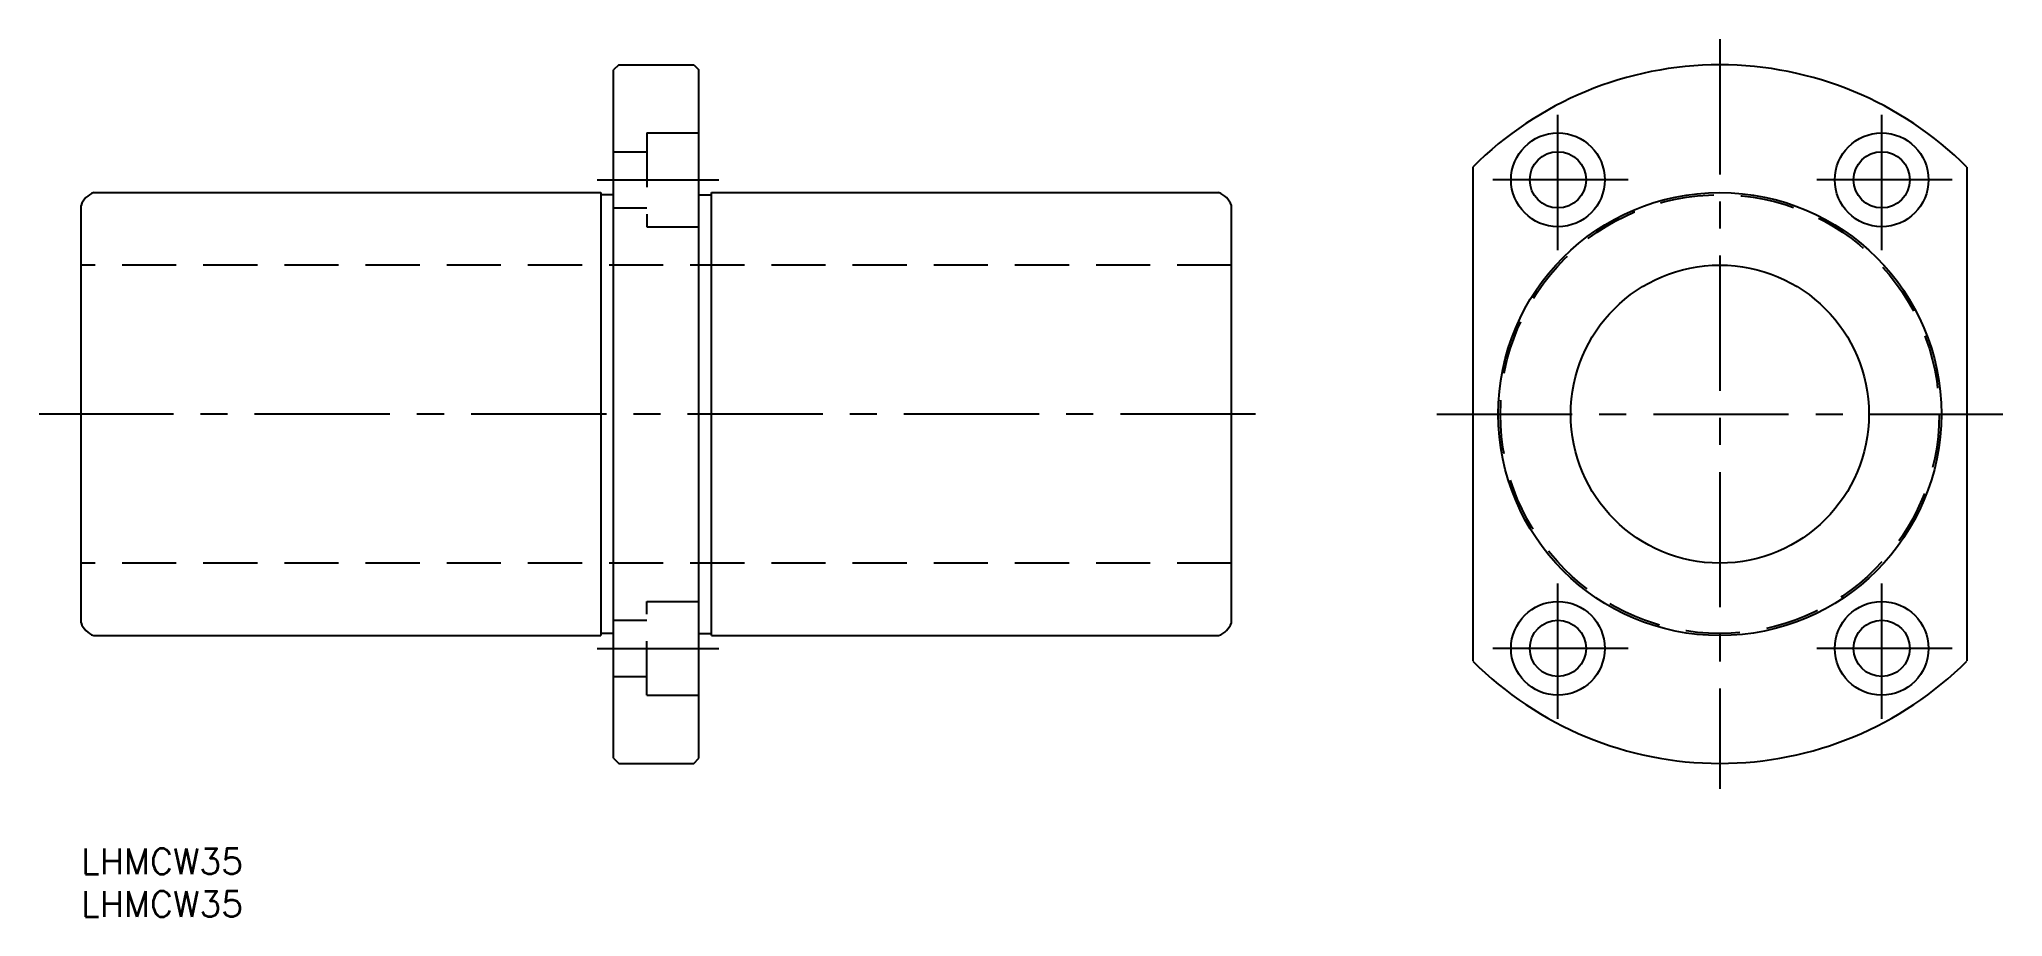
# Model space of a CAD drawing. Extents: x -5 to 226, y -8 to 95.
import ezdxf

# ---------------------------------------------------------------- set-up
doc = ezdxf.new("R2010")
doc.units = 0
doc.header["$LTSCALE"] = 0.5
doc.linetypes.add('CENTER', pattern=[50.8, 31.75, -6.35, 6.35, -6.35])
doc.linetypes.add('DASHED', pattern=[19.05, 12.7, -6.35])
for name, color, linetype in [('MSM_CENTER', 1, 'CENTER'), ('MSM_CONTINUOUS', 7, 'CONTINUOUS'), ('MSM_DASHED', 4, 'DASHED'), ('MSM_PART_NUMBER', 7, 'CONTINUOUS')]:
    doc.layers.add(name, color=color, linetype=linetype)
doc.styles.get("Standard").update_dxf_attribs({"font": 'txt.shx', "height": 3, "bigfont": 'bigfont.shx'})

# ---------------------------------------------------------------- blocks, each defined once
blk = doc.blocks.new('*U2')
at = {"layer": 'MSM_PART_NUMBER'}
blk.add_text('LHMCW35', height=3, dxfattribs=at).set_placement((0, -3))
blk = doc.blocks.new('*U3')
at = {"layer": 'MSM_PART_NUMBER'}
blk.add_text('LHMCW35', height=3, dxfattribs=at).set_placement((0, -8))

msp = doc.modelspace()

# ---------------------------------------------------------------- linework, layer by layer
at = {"layer": 'MSM_CENTER'}
for p, q in [((192.32, 95), (192.32, 7)), ((173.32, 70.25), (173.32, 86.75)), ((211.32, 70.25), (211.32, 86.75)), ((60.58, 78.5), (74.85, 78.5)), ((181.57, 78.5), (165.07, 78.5)), ((219.57, 78.5), (203.07, 78.5)), ((137.85, 51), (-4.9, 51)), ((159.12, 51), (225.52, 51)), ((173.32, 15.25), (173.32, 31.75)), ((211.32, 15.25), (211.32, 31.75)), ((60.58, 23.5), (74.85, 23.5)), ((181.57, 23.5), (165.07, 23.5)), ((219.57, 23.5), (203.07, 23.5))]:
    msp.add_line(p, q, dxfattribs=at)
at = {"layer": 'MSM_CONTINUOUS'}
for p, q in [((63.1, 92), (62.5, 91.4)), ((62.5, 10.6), (62.5, 91.4)), ((63.1, 92), (71.9, 92)), ((71.9, 92), (72.5, 91.4)), ((72.5, 10.6), (72.5, 91.4)), ((163.32, 79.98), (163.32, 22.02)), ((221.32, 79.98), (221.32, 22.02)), ((1.5, 77), (61, 77)), ((61, 77), (61, 25)), ((62.5, 76.75), (61, 76.75)), ((72.5, 76.75), (74, 76.75)), ((74, 77), (133.5, 77)), ((74, 25), (74, 77)), ((0, 26.5), (0, 75.5)), ((135, 26.5), (135, 75.5)), ((1.5, 25), (61, 25)), ((62.5, 25.25), (61, 25.25)), ((72.5, 25.25), (74, 25.25)), ((74, 25), (133.5, 25)), ((62.5, 10.6), (63.1, 10)), ((63.1, 10), (71.9, 10)), ((71.9, 10), (72.5, 10.6))]:
    msp.add_line(p, q, dxfattribs=at)
for centre, radius in [((173.32, 78.5), 5.5), ((211.32, 78.5), 5.5), ((173.32, 78.5), 3.3), ((211.32, 78.5), 3.3), ((192.32, 51), 26), ((192.32, 51), 17.5), ((173.32, 23.5), 5.5), ((211.32, 23.5), 5.5), ((173.32, 23.5), 3.3), ((211.32, 23.5), 3.3)]:
    msp.add_circle(centre, radius, dxfattribs=at)
for centre, radius, start, end in [((192.32, 51), 41, 44.983, 135.017), ((2.35, 74.65), 2.5, 109.9484, 160.0516), ((132.65, 74.65), 2.5, 19.9484, 70.0516), ((2.35, 27.35), 2.5, 199.9484, 250.0516), ((132.65, 27.35), 2.5, 289.9484, 340.0516), ((192.32, 51), 41, 224.983, 315.017)]:
    msp.add_arc(centre, radius, start, end, dxfattribs=at)
at = {"layer": 'MSM_DASHED'}
for p, q in [((66.4, 84), (66.4, 73)), ((66.4, 84), (72.5, 84)), ((62.5, 81.8), (66.4, 81.8)), ((62.5, 75.2), (66.4, 75.2)), ((66.4, 73), (72.5, 73)), ((135, 68.5), (0, 68.5)), ((135, 33.5), (0, 33.5)), ((66.4, 18), (66.4, 29)), ((66.4, 29), (72.5, 29)), ((62.5, 26.8), (66.4, 26.8)), ((62.5, 20.2), (66.4, 20.2)), ((66.4, 18), (72.5, 18))]:
    msp.add_line(p, q, dxfattribs=at)
msp.add_circle((192.32, 51), 25.75, dxfattribs=at)

# ---------------------------------------------------------------- block references
at = {"layer": 'MSM_CONTINUOUS'}
for name in ['*U2', '*U3']:
    msp.add_blockref(name, (0, 0), dxfattribs=at)

doc.saveas('drawing.dxf')
